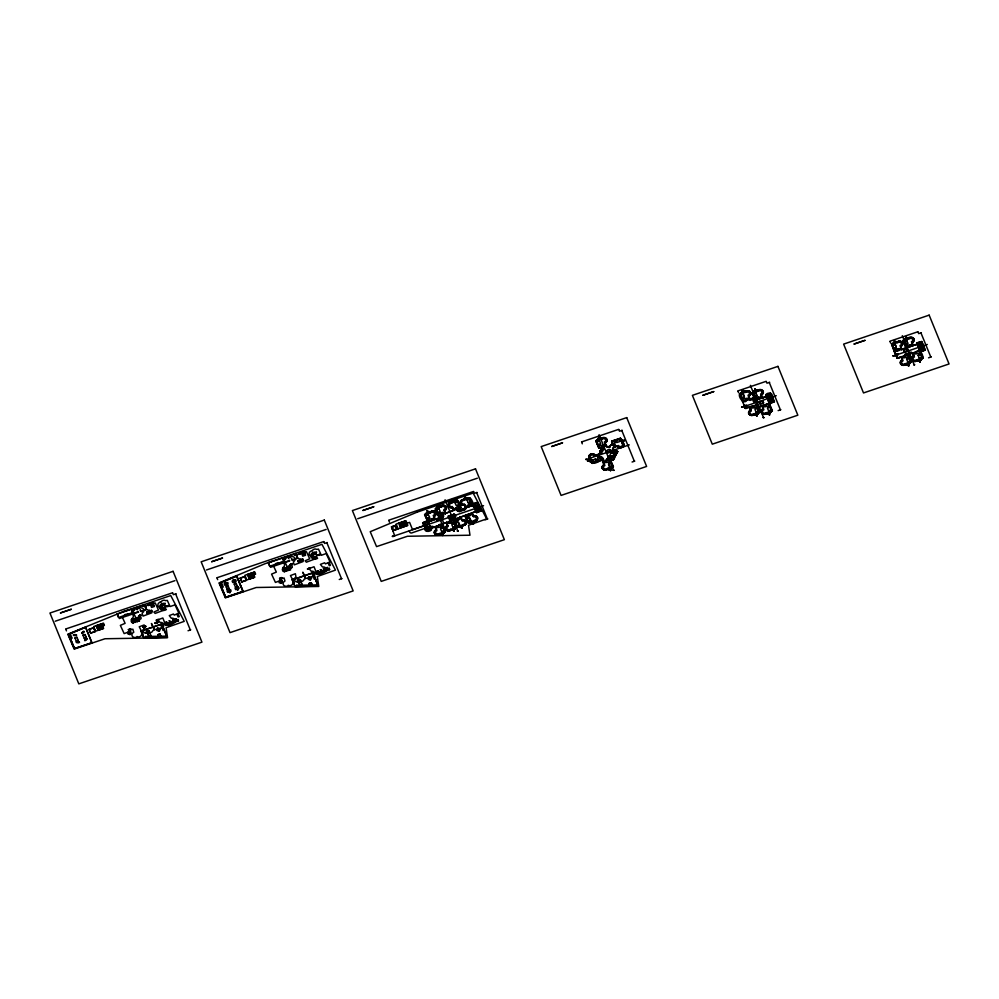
<?xml version="1.0" encoding="UTF-8"?>
<svg xmlns="http://www.w3.org/2000/svg" width="999" height="999" viewBox="0 0 999 999"><rect width="100%" height="100%" fill="white"/><g stroke="black" fill="none" stroke-linecap="round" stroke-linejoin="round"><path stroke-width="1.5" d="M609.627 458.553C610.864 458.653 608.241 457.704 610.127 457.892M762.724 397.789L766.021 396.553M899.862 357.555L897.152 358.354M430.269 512.062L431.044 511.376A3.447 2.897 -10.4 0 1 435.576 512.512A3.447 2.897 -10.4 0 1 434.028 516.446L435.214 519.193M455.394 528.184L458.841 526.848M424.737 514.735L426.635 512.887A2.035 1.698 -10.4 0 1 427.634 512.087L430.719 512.125C431.705 509.965 436.9 511.613 435.614 514.672M443.344 516.158L442.857 514.735L438.549 516.108L435.314 508.666L436.863 508.054M441.67 524.325L445.367 531.705L443.381 533.304M226.923 585.002L226.411 585.714L226.948 585.127M234.041 579.67L233.054 579.582L233.891 579.845M318.194 570.791L317.195 570.766L318.119 570.941M449.425 503.109L453.146 500.661L457.542 500.274L461.001 507.455L438.486 515.871M465.01 515.971L468.344 522.902L470.979 523.014A2.023 1.698 -10.4 0 0 472.327 522.939L474.5 520.879L476.635 520.367M426.998 522.502L426.398 521.965L427.11 521.728M446.203 522.752L447.377 525.486A3.459 2.897 -10.4 0 0 445.829 529.433A3.459 2.897 -10.4 0 0 450.349 530.581L450.674 529.957A2.997 2.51 -10.4 0 0 455.407 528.121L456.68 527.21L453.296 519.98L448.826 521.528L449.5 523.264A2.06 1.723 -10.4 0 1 446.853 522.39M464.86 515.784L468.681 523.101M613.061 448.551A7.53 6.306 -10.4 0 1 613.96 449.662L613.636 449.825A7.28 6.094 -10.4 0 0 612.674 448.651L613.648 447.265L617.37 446.241A3.459 2.897 -10.4 0 0 621.878 447.452A3.459 2.897 -10.4 0 0 623.676 443.568L622.877 443.344L623.801 444.592L623.051 446.503M612.712 448.588L613.698 449.837L611.051 453.047M762.437 397.652L761.375 394.992A3.459 2.897 -10.4 0 0 763.136 391.171A3.459 2.897 -10.4 0 0 758.84 389.722L758.341 390.459A2.997 2.51 -10.4 0 0 753.483 392.108L752.022 392.894L755.394 401.411L755.706 400.299L759.665 398.701M758.553 407.018L762 406.094L763.049 408.866A3.459 2.897 -10.4 0 0 761.288 412.687A3.459 2.897 -10.4 0 0 765.584 414.135L766.62 413.386M893.218 343.331C893.044 341.77 907.055 339.498 900.611 346.516L901.41 349.575M920.366 351.636L924.999 350.137L923.825 346.99L919.055 348.601L922.864 358.017L920.891 359.815A2.035 1.698 -10.4 0 1 919.854 360.589L916.757 360.577A2.997 2.51 -10.4 0 0 921.553 358.878L923.026 358.067L920.529 351.923L925.324 350.025L921.902 341.521L916.895 342.819L916.957 344.18L913.261 345.442L912.212 342.657A3.459 2.897 -10.4 0 0 913.923 338.761A3.459 2.897 -10.4 0 0 909.465 337.475L905.731 338.199L903.009 340.647M602.797 447.102L602.784 447.365A2.11 1.761 -10.4 0 0 602.909 447.902A7.567 6.344 -10.4 0 0 601.398 449.15L601.336 449.15A7.617 6.381 -10.4 0 0 599.825 451.773L600.149 451.923A7.293 6.106 -10.4 0 1 601.623 449.3A7.343 6.156 -10.4 0 1 603.159 448.027L603.109 447.639A1.811 1.511 -10.4 0 1 603.059 447.202L603.084 447.015M613.286 466.67L611.962 467.619A2.96 2.473 -10.4 0 1 607.28 469.23L606.618 469.93A3.459 2.897 -10.4 0 1 602.322 468.481L602.472 466.321A3.309 2.772 -10.4 0 1 603.259 465.309L604.233 464.685L603.396 461.638L609.889 459.44L613.074 460.114L617.844 451.648L613.798 449.513A7.567 6.344 -10.4 0 0 612.999 448.563M739.635 394.168L743.044 391.433L745.716 391.745C746.802 389.548 751.985 391.533 750.449 394.518M752.172 392.982C754.545 388.961 766.87 388.411 761.226 394.967L762.025 398.027M891.558 344.53L892.919 343.781A2.997 2.51 -10.4 0 1 897.726 342.02L898.001 341.358A3.459 2.897 -10.4 0 1 902.472 342.632A3.459 2.897 -10.4 0 1 900.761 346.541L901.81 349.313L910.589 346.591M894.967 351.76L897.09 358.154L901.76 356.905A2.06 1.723 -10.4 0 0 904.432 357.704L903.833 355.956L913.123 352.809L913.81 356.031C909.465 357.654 913.348 363.062 916.495 361.126A3.459 2.897 -10.4 0 1 911.95 359.915A3.459 2.897 -10.4 0 1 913.66 356.006L912.611 353.221M396.778 528.871L395.654 526.061L392.307 527.16L393.506 529.994L396.778 528.871L395.604 526.073M599.662 453.658A2.06 1.723 -10.4 0 0 598.938 454.046L595.267 455.319A3.459 2.897 -10.4 0 0 590.871 454.07A3.459 2.897 -10.4 0 0 588.873 457.804C589.585 463.136 593.206 465.447 600.961 460.277L599.65 457.055L597.714 457.717L599.025 460.939M749.462 407.292L750.511 410.065A3.459 2.897 -10.4 0 0 748.75 413.873L751.51 415.422L753.633 414.51A2.997 2.51 -10.4 0 0 758.403 412.949C762.949 413.436 755.943 400.549 756.193 404.882M901.148 357.217L902.209 359.877A3.459 2.897 -10.4 0 0 900.499 363.786A3.459 2.897 -10.4 0 0 904.957 365.072L905.294 364.373L904.757 364.91A3.184 2.66 -10.4 0 1 900.648 363.474A3.184 2.66 -10.4 0 1 902.646 359.965L901.81 360.364M589.285 459.465L589.635 461.026L592.307 463.261M600.137 457.155L599.987 456.755A1.761 1.474 -10.4 0 0 600.674 456.693L601.173 456.643A7.293 6.106 -10.4 0 0 602.434 457.792L601.922 457.767M599.974 456.918L600.948 460.439L592.245 463.399L591.271 462.2A2.997 2.51 -10.4 0 1 589.722 458.191L589.647 458.616M459.24 517.744L461.113 516.895M280.294 580.556L275.437 582.429L271.566 574.125L276.336 572.102L273.489 565.871L274.912 565.072A2.872 2.398 -10.4 0 1 279.458 563.349L279.895 562.712A3.322 2.785 -10.4 0 1 284.203 563.736A3.322 2.785 -10.4 0 1 282.929 567.507L283.679 570.666L292.307 567.444L292.108 565.671L286.513 567.295L287.412 567.257L284.078 560.102L285.464 559.278A2.872 2.398 -10.4 0 1 289.698 557.367L290.472 556.905A3.322 2.785 -10.4 0 1 294.842 558.016A3.322 2.785 -10.4 0 1 293.281 561.813L294.243 564.86L303.047 561.575L300.924 558.916A3.322 2.785 -10.4 0 1 297.153 556.992A3.322 2.785 -10.4 0 1 299.413 553.558L300.337 553.396A2.872 2.398 -10.4 0 1 304.745 552.047L306.443 551.735L309.678 558.803L305.12 560.801L306.381 562.187L315.072 558.941L312.949 556.281A3.322 2.785 -10.4 0 1 309.178 554.358A3.322 2.785 -10.4 0 1 311.438 550.924L312.212 551.136A2.872 2.398 -10.4 0 1 316.77 549.4L318.469 549.1L321.316 555.294L326.173 553.558L330.02 561.85L325.487 563.873L324.638 562.787L320.404 564.373L322.54 567.032A3.322 2.785 -10.4 0 1 326.298 568.955A3.322 2.785 -10.4 0 1 324.051 572.39L323.264 572.177A2.872 2.398 -10.4 0 1 318.718 573.901L316.97 574.15L314.036 566.745L309.103 568.593L311.238 571.253A3.322 2.785 -10.4 0 1 314.997 573.176A3.322 2.785 -10.4 0 1 312.737 576.61L311.838 576.735A2.872 2.398 -10.4 0 1 307.417 578.121L305.682 578.371L302.834 572.177L305.482 578.521L304.058 579.345A2.872 2.41 -10.4 0 1 299.525 581.081L299.088 581.705A3.322 2.785 -10.4 0 1 294.805 580.731A3.322 2.785 -10.4 0 1 295.966 576.972L295.379 573.726L290.447 575.561L294.168 582.667L292.744 583.603A2.872 2.41 -10.4 0 1 288.224 585.302L287.787 585.938A3.322 2.785 -10.4 0 1 283.416 584.827A3.322 2.785 -10.4 0 1 284.965 581.031L284.078 577.946L279.857 579.52C279.895 582.33 279.77 578.908 280.419 580.394M456.568 527.322L455.082 528.259M236.938 586.925L236.626 586.525M614.098 456.618L614.535 457.03C615.222 463.061 603.871 458.966 610.014 455.382L612.262 455.944M912.874 353.284L913.61 356.281M437.075 507.38C432.317 508.641 438.086 520.816 443.057 514.398M444.093 532.417C448.588 532.417 442.045 520.017 438.236 525.811L438.973 527.397L442.807 525.961M603.683 465.147C606.056 462.549 599.662 458.154 604.083 464.66A3.459 2.897 -10.4 0 0 602.322 468.481C605.182 471.565 606.83 468.206 610.277 469.243A2.035 1.698 -10.4 0 0 611.313 468.469L611.638 467.669M617.407 446.004L617.494 445.879A3.184 2.672 -10.4 0 0 621.553 447.327A3.184 2.672 -10.4 0 0 623.463 443.768L622.664 443.306L623.176 440.696A2.035 1.698 -10.4 0 0 622.327 439.86L621.64 439.635M741.221 393.344C735.838 392.944 743.306 406.655 747.127 399.9M901.573 356.843L902.359 359.902C895.903 366.121 909.14 365.859 909.777 362.887M441.945 505.681L441.321 506.443L438.211 506.281A2.035 1.698 -10.4 0 0 437.212 507.08L436.663 507.892M443.781 532.479L444.093 532.267A2.997 2.51 -10.4 0 1 439.31 534.128L439.135 534.727A3.459 2.897 -10.4 0 1 434.528 533.653A3.459 2.897 -10.4 0 1 436.076 529.72L434.902 526.985L430.756 528.409L429.782 526.298M463.186 525.387C465.584 526.261 468.294 519.83 463.211 519.942M474.488 521.166L475.249 521.153A3.459 2.897 -10.4 0 0 477.609 517.569A3.459 2.897 -10.4 0 0 473.426 515.759L472.215 513.149M474.812 509.34L475.474 509.103L476.535 512.524L481.106 510.651M235.202 582.854L234.29 582.642L235.14 582.879M237.213 589.772L238.187 589.909L237.362 589.735M912.749 345.854L911.787 342.582A3.184 2.672 -10.4 0 0 913.76 339.036A3.184 2.672 -10.4 0 0 909.664 337.637L909.752 338.074M607.28 469.23L607.08 469.143A2.997 2.51 -10.4 0 0 611.975 467.544L613.161 466.77L609.939 459.552M741.957 399.737L745.853 398.414L746.503 400.025L742.619 401.348L739.76 394.13L741.033 393.169M758.316 413.074C759.028 415.684 748.413 414.173 756.705 414.647A2.035 1.698 -10.4 0 0 757.741 413.873L759.715 412.075L756.73 404.907L745.966 408.516M770.853 411.875L770.279 412.674A2.035 1.698 -10.4 0 1 769.242 413.449L766.096 413.211L765.509 413.923A3.184 2.672 -10.4 0 1 761.488 412.45A3.184 2.672 -10.4 0 1 763.473 408.953L762.512 405.669M910.014 362.887L911.413 361.9L908.428 354.72L904.545 356.044L905.206 357.654L909.09 356.331M921.465 359.016L919.542 360.651L916.195 361.026A3.184 2.66 -10.4 0 1 912.124 359.628A3.184 2.66 -10.4 0 1 914.097 356.094L914.447 356.955A2.06 1.723 -10.4 0 0 913.161 359.228A2.06 1.723 -10.4 0 0 915.758 360.177L916.158 361.163M451.523 502.534L453.196 500.724L455.781 500.811M600.099 451.885L600.486 450.886M597.452 440.097C597.664 436.675 602.335 439.473 602.572 437.924A3.184 2.672 -10.4 0 1 606.668 439.323A3.184 2.672 -10.4 0 1 604.695 442.869L606.218 446.128A1.811 1.511 -10.4 0 1 606.505 446.491L606.73 446.815A7.343 6.156 -10.4 0 1 609.652 446.99L609.79 446.965M770.666 411.888L772.252 410.876L768.905 403.758M905.993 347.814L903.121 340.509L906.98 337.862M430.644 512L430.806 512.037A2.997 2.51 -10.4 0 0 426.011 513.836L427.947 512.012L430.294 512.012M95.217 631.58L93.644 627.709L88.961 629.358L90.547 633.166L95.167 631.63L93.694 627.759M240.172 578.096L244.917 576.523L246.378 580.394L241.808 581.942L240.185 578.121L241.758 581.93M770.316 394.642L769.867 394.792M446.153 508.953C446.615 503.558 441.658 506.456 439.173 506.031M606.131 460.589L606.793 459.203L609.552 458.741M129.495 634.29L130.469 634.377L129.508 634.59M229.233 592.457L230.195 592.619L229.258 592.407M455.132 528.271L454.682 529.083M906.98 337.862C909.964 337.4 917.194 337.787 912.062 342.632L912.849 345.691M589.073 456.168C590.884 451.111 597.315 457.43 599.088 454.183A1.761 1.474 -10.4 0 1 599.562 453.971L599.937 453.683A7.28 6.094 -10.4 0 1 600.099 451.935L599.924 451.885M606.306 460.564L606.868 459.353A7.555 6.331 -10.4 0 0 608.666 459.153L606.618 459.165M748.85 411.85L748.85 413.773A3.459 2.897 -10.4 0 0 753.046 415.334L753.708 414.635M761.438 410.527C759.877 413.549 765.084 415.497 766.171 413.311A2.997 2.51 -10.4 0 0 770.941 411.75L772.402 410.914L769.43 403.608L764.759 405.157M606.131 460.464L606.668 459.19M606.393 460.564L606.93 459.365M166.146 621.902L166.97 622.09L165.996 622.165M169.168 620.804L170.105 620.991L169.218 620.866M298.389 579.607L298.926 579.02L298.064 579.445M300.137 582.392L299.388 582.055M611.7 467.682C610.826 470.666 607.092 468.306 606.231 469.805M909.827 362.899L909.352 363.698A2.035 1.698 -10.4 0 1 908.403 364.46L905.331 364.323M589.035 455.931C588.086 458.429 590.846 458.154 589.135 457.729M741.058 393.319L742.357 391.72L745.291 391.62M753.596 392.12L755.494 390.347L758.266 390.621M770.828 411.738L769.929 412.937M463.012 525.149L464.036 525.224M893.218 343.331L895.204 341.795L897.664 342.22M610.264 455.344L608.541 458.366L609.278 458.641M611.475 453.209L613.199 450.174L614.21 450.549L612.837 448.563L614.085 447.227L611.825 441.183M609.053 458.391L609.652 458.978L608.528 458.129M611.838 453.209L611.101 453.196M613.686 453.883L615.746 454.895L614.647 456.818L609.902 455.132L608.041 458.416L609.69 459.478M616.171 451.061L617.494 451.498M750.449 394.53L748.563 396.241L749.375 399.375L753.745 398.039L755.319 401.386L755.694 400.174L766.845 396.391L767.494 398.002M600.661 450.537L601.56 449.325M448.763 503.671L448.851 506.655L452.547 507.604L454.458 510.389M477.047 519.93L477.047 516.82L473.189 515.884L471.428 513.086L475.674 511.5L474.75 509.49M437.075 507.38L438.024 506.443M479.42 510.127L479.895 510.077M430.794 512.137L431.368 511.5M601.435 460.077L602.634 458.379A2.285 1.923 -10.4 0 1 603.371 460.989M613.111 456.381L614.073 454.158M176.274 619.08L175.374 618.843L176.274 618.943M601.922 438.374L602.085 438.424A2.997 2.51 -10.4 0 0 597.227 440.072L595.754 440.896L598.876 448.251L605.794 445.966L604.994 442.982C611.151 439.036 601.273 437.25 602.36 437.762A3.459 2.897 -10.4 0 1 606.83 439.048A3.459 2.897 -10.4 0 1 605.119 442.944L606.743 446.69L609.64 446.878L611.051 444.992A2.085 1.748 -10.4 0 1 612.599 444.543L611.638 441.146L620.454 438.161L621.353 439.36L620.504 438.386L611.663 441.283L612.974 444.505L614.922 443.843L613.611 440.621M609.752 446.928L610.389 445.704M98.864 624.899L100.175 626.785M251.298 575.449L250.512 573.401M427.822 530.332L427.222 530.332M448.838 503.546L451.298 502.46A3.009 2.522 -10.4 0 1 456.081 500.724L456.019 500.686M465.384 524.388L465.571 524.163M909.165 338.324L909.177 338.137A2.997 2.51 -10.4 0 0 904.32 339.785L902.846 340.597L906.393 347.889M916.707 360.352L916.857 360.577M769.779 393.931L770.229 394.043M443.381 533.304L442.669 533.916M454.682 529.083L452.447 530.157M429.233 524.138L424.1 526.111L422.639 522.889L427.335 520.741L424.575 514.697L426.024 513.761L424.85 514.647L428.958 524L424.25 525.761L422.939 522.664L427.51 521.016M770.067 401.898L770.641 402.172M918.768 348.476L921.303 347.839M91.908 642.794L74.388 648.651L68.307 634.415L85.527 627.272L91.808 642.719L74.438 648.538L68.431 634.377L85.602 627.172M243.119 591.558L225.674 597.414L219.643 583.141L236.651 576.186L242.857 591.42L225.737 597.152L219.817 583.191M81.856 633.466L84.041 631.38M434.815 519.468L433.891 516.433L434.827 515.796M445.392 513.661L444.655 510.364M446.59 522.489L447.515 525.511C442.644 527.509 448.626 533.254 450.686 529.832L453.384 530.057L455.407 528.121M443.269 514.448L443.519 516.208L427.847 522.065L428.821 524.175M300.075 582.454L299.275 582.405M478.121 505.631L479.67 507.529L475.199 509.328L476.161 511.438L453.921 519.755L454.046 520.941L453.009 520.092L435.289 526.71L436.501 529.782A3.184 2.66 -10.4 0 0 434.677 533.379A3.184 2.66 -10.4 0 0 438.836 534.64C439.235 533.016 443.818 535.789 444.043 532.23M622.926 446.603L619.243 447.515M603.433 461.625L602.247 459.79L603.109 458.379L601.036 456.743L599.85 456.943M749.974 406.868L750.649 410.089L749.687 410.714M762.399 405.831L763.199 408.891L762.237 409.515M141.034 630.943L142.295 630.706M292.245 579.707L293.469 579.532M453.996 519.842L456.893 527.135L459.677 527.235A2.035 1.698 -10.4 0 0 461.026 527.16L463.174 525.037L463.948 525.374A3.459 2.897 -10.4 0 0 466.308 521.79A3.459 2.897 -10.4 0 0 462.125 519.98L460.814 517.295M453.946 519.867L454.42 521.628L458.266 520.192L457.542 518.606L453.696 520.042L457.317 527.222M769.929 412.949L767.906 413.698M752.422 392.644L755.519 400.099M756.842 405.032L744.842 407.917L745.479 408.516L742.419 401.348M616.246 452.347L616.595 451.773L615.821 452.335M445.404 509.989L444.343 510.714M318.269 586.126L294.992 586.538M749.874 407.142L750.936 410.152A3.184 2.672 -10.4 0 0 748.95 413.648A3.184 2.672 -10.4 0 0 752.959 415.122L753.608 414.635M756.181 404.757L756.53 403.646L758.403 407.167L771.503 402.547L769.605 403.184M461.688 500.287C467.582 497.939 471.353 493.718 473.988 507.18L478.696 505.419L477.222 502.385L472.814 504.458M476.236 520.541L475.424 520.979L475.024 520.117A2.06 1.723 -10.4 0 0 476.211 517.807A2.06 1.723 -10.4 0 0 473.576 516.945L471.953 513.136M606.668 459.103L606.78 459.053A7.318 6.131 -10.4 0 0 608.603 458.853M743.056 401.523L749.725 399.026L748.888 395.904M743.793 404.832L744.23 405.681M921.003 343.057L920.653 343.057M758.815 390.484L758.928 389.935A3.272 2.747 -10.4 0 1 763.024 391.371A3.272 2.747 -10.4 0 1 760.976 394.98L761.912 398.176L766.433 396.653L767.107 398.214L767.781 397.789M117.145 613.798L118.406 617.245L117.37 613.96L131.169 609.303L133.104 614.023M438.024 506.443L439.16 506.031M460.589 507.854L457.542 500.574L455.744 500.849M434.078 516.171L434.715 519.63L443.568 516.321L442.495 512.887A2.06 1.723 -10.4 0 1 445.142 513.748M447.34 525.774L446.69 522.327L437.624 525.961M603.945 464.997L604.507 464.747A3.272 2.747 -10.4 0 0 602.434 468.281A3.272 2.747 -10.4 0 0 606.568 469.792L606.181 468.843A2.06 1.723 -10.4 0 1 603.571 467.894A2.06 1.723 -10.4 0 1 604.87 465.621L604.47 464.635M902.072 360.214L901.76 356.905M611.863 441.283L612.837 445.117M442.744 533.966C439.622 535.801 430.744 534.64 436.338 529.657M897.139 357.979L897.177 358.304M920.953 350.162L921.153 350.174M766.196 394.742L767.257 397.964L772.027 396.341C773.488 391.096 763.373 393.094 766.345 396.441M900.361 346.528A3.272 2.747 -10.4 0 0 902.409 342.919A3.272 2.747 -10.4 0 0 898.276 341.408L898.663 342.357A2.06 1.723 -10.4 0 1 901.26 343.319A2.06 1.723 -10.4 0 1 899.974 345.579L900.898 346.216L901.298 349.737M440.234 524.862L441.408 524.425M434.378 527.047L435.552 526.61A2.06 1.723 -10.4 0 0 438.199 527.484L437.462 525.899M436.725 526.173L437.899 525.736M468.381 514.348L469.555 513.911M470.729 513.474L471.94 513.124M438.449 508.379L436.301 509.178L438.461 508.404L438.748 509.028L436.575 509.79M455.032 502.172L457.192 501.373L457.492 502.022L455.319 502.784L455.032 502.172L457.205 501.411M427.622 513.773L426.336 514.248A2.622 2.198 -10.4 0 1 430.894 512.549L429.607 513.024A1.374 1.149 -10.4 0 0 427.659 513.811M464.935 499.825L463.648 500.299A2.622 2.198 -10.4 0 1 468.206 498.601A2.685 2.248 -10.4 0 0 463.598 500.374L464.972 499.862A1.374 1.149 -10.4 0 1 466.92 499.138M466.92 499.088L468.206 498.601M429.607 513.074L430.994 512.562A2.685 2.248 -10.4 0 0 426.286 514.323M437.55 512.462L440.222 511.463L438.598 507.942L435.939 508.941L437.55 512.462L436.026 508.966M427.023 518.194L429.558 517.245L428.034 513.748L425.362 514.747L426.973 518.269L429.645 517.27M468.231 502.847L470.904 501.86L469.28 498.339L466.62 499.325L468.231 502.847L470.816 501.823M437.874 514.398L441.72 512.962L442.445 514.547M460.164 506.081L456.318 507.504L457.055 509.09M427.31 520.204L431.143 518.768L431.868 520.354L428.034 521.79M456.493 509.378L460.889 507.654L457.205 500.374M472.19 503.434L468.344 504.87L469.08 506.456L472.652 505.357L468.618 506.955L467.732 505.307A2.06 1.723 -10.4 0 0 466.545 507.604M473.901 507.442L476.211 506.343M424.275 526.148L426.273 525.399A2.148 1.798 -10.4 0 1 425.025 527.797M426.673 530.731L431.343 529.42L430.02 526.323L425.312 528.084L426.648 531.006M454.108 521.74L450.274 523.176L449.538 521.59L458.091 518.319M443.131 527.909L440.472 528.896L442.082 532.417L444.742 531.431L443.131 527.909L444.655 531.393L442.12 532.342M454.433 523.676L451.773 524.675L453.384 528.196L456.043 527.197L454.433 523.676L455.956 527.172L453.421 528.121M444.105 530.569L441.933 531.343L442.232 531.992L444.393 531.193M455.407 526.348L453.234 527.122L453.534 527.772M470.566 520.679L468.394 521.453L468.693 522.102L470.854 521.303L470.554 520.654M453.521 527.734L455.694 526.96M457.33 526.723L459.99 525.724L458.379 522.202L455.719 523.201L457.33 526.723L459.902 525.699L458.341 522.29M468.668 522.427L471.203 521.478L469.68 517.981L467.008 518.981L468.631 522.502L471.291 521.503L469.642 518.056M468.069 522.964L469.867 522.777A3.009 2.522 -10.4 0 0 474.6 520.954L475.337 521.003A3.322 2.785 -10.4 0 0 477.41 517.407A3.322 2.785 -10.4 0 0 473.126 515.971M746.378 391.133L745.266 391.67M122.515 611.95L67.807 634.178L74.126 649.088L105.02 638.748L167.545 637.687L166.096 627.734L184.228 621.366L170.742 595.554L122.515 611.925L128.272 610.014M279.495 558.778L265.659 563.473L219.018 582.941L225.337 597.852L256.231 587.499L318.768 586.45L317.32 576.498L335.439 570.129L321.953 544.318L279.483 558.766M273.738 560.714L268.281 562.649L269.63 566.008L268.581 562.724L282.392 558.066L284.303 562.737M429.258 524.013L428.296 521.903L432.579 520.417L431.918 518.693A2.06 1.723 -10.4 0 1 434.565 519.555M758.353 412.824L759.59 412.162L756.443 404.932M770.828 411.613L772.14 410.964L768.98 403.733M611.912 467.507L613.436 466.72L610.414 459.627M581.543 441.945L618.756 429.333M55.245 621.216L174.925 580.669M206.468 569.979L326.136 529.433M357.679 518.743L477.36 478.196M622.227 430.294L619.517 431.218L618.905 429.695M737.861 390.921L766.208 381.306M889.897 341.233L917.919 331.743M596.54 440.971L599.238 440.047L600.699 443.631L598.001 444.543L596.54 440.971L599.2 440.122M602.235 438.948A2.685 2.248 -10.4 0 0 597.477 440.571A2.622 2.198 -10.4 0 1 602.147 438.936L600.849 439.423A1.374 1.149 -10.4 0 0 598.876 440.097M769.667 382.28L766.97 383.191L766.345 381.668M745.741 391.62L746.091 390.996A3.459 2.897 -10.4 0 1 750.549 392.282A3.459 2.897 -10.4 0 1 748.838 396.191L749.887 398.963L754.045 397.914M921.378 332.704L918.68 333.616L918.056 332.093M742.806 393.743L740.609 394.455L740.871 395.117L743.056 394.38L742.794 393.718M897.889 342.545L896.49 343.019A1.374 1.149 -10.4 0 0 894.517 343.681L893.118 344.156A2.685 2.248 -10.4 0 1 897.889 342.545A2.622 2.198 -10.4 0 0 893.181 344.093M904.57 340.284L905.968 339.81A1.374 1.149 -10.4 0 1 907.941 339.136L909.34 338.661A2.685 2.248 -10.4 0 0 904.57 340.284A2.622 2.198 -10.4 0 1 909.24 338.649M894.879 343.644L892.182 344.555L893.643 348.139L896.34 347.215L894.879 343.644L896.253 347.19M906.33 339.76L903.633 340.684L905.094 344.255L907.791 343.344L906.33 339.76L907.704 343.306M906.18 340.222L903.983 340.934L904.245 341.583L906.43 340.846L906.168 340.184M755.132 392.132A1.374 1.149 -10.4 0 1 757.105 391.471L758.403 390.971A2.685 2.248 -10.4 0 0 753.733 392.607L755.094 392.095M892.781 345.429L894.967 344.692L894.717 344.068L892.532 344.805L892.806 345.467L894.979 344.73M904.232 341.558L906.418 340.809M755.506 392.095L752.796 393.007L754.257 396.578L756.955 395.666L755.506 392.095L756.867 395.641L754.307 396.503M757.105 391.471L758.503 390.996A2.622 2.198 -10.4 0 0 753.795 392.532M741.72 397.777L744.417 396.865L742.956 393.294L740.259 394.205L741.72 397.777L744.33 396.84L742.919 393.369M598.239 446.491L602.122 445.179L602.784 446.79M620.217 438.911L616.021 440.334L616.845 442.532L621.166 441.071L620.254 438.836L615.933 440.297L616.883 442.457M753.408 393.881L755.606 393.181L755.331 392.52L753.146 393.256L753.421 393.918M65.697 629.008L172.59 592.782M216.908 577.772L323.801 541.545M388.673 520.229L473.576 491.458M621.64 441.521L624.737 440.472M612.999 445.154L614.947 444.505A2.06 1.723 -10.4 0 1 613.648 446.765M893.88 350.087L897.776 348.776L898.426 350.374M905.331 346.203L909.227 344.892L909.877 346.503M176.049 593.756L173.351 594.667L172.727 593.144M327.26 542.519L324.563 543.431L323.951 541.908M477.047 492.42L474.338 493.331L473.726 491.82M623.626 443.793L622.439 444.193A2.06 1.723 -10.4 0 1 621.153 446.466A2.06 1.723 -10.4 0 1 618.556 445.517L613.561 446.903L613.91 447.452M588.998 457.767L590.197 457.367A2.06 1.723 -10.4 0 1 591.483 455.094A2.06 1.723 -10.4 0 1 594.08 456.043L595.267 455.644M132.567 612.712L127.822 614.323L128.297 615.484L138.474 612.075M283.778 561.475L279.033 563.086L279.508 564.248L289.722 560.951L289.473 560.302L284.465 562.487L282.655 558.041L287.575 556.356L288.748 558.516L287.837 556.268L290.172 555.494L290.647 556.655L290.434 555.407L295.567 553.658L297.39 558.116L292.245 559.852L291.371 558.441L292.095 560.152L297.665 558.241L295.667 553.396M743.968 405.769L746.503 405.007A2.522 2.11 -10.4 0 1 744.929 407.779M895.466 354.433L897.851 353.634A2.522 2.11 -10.4 0 1 896.278 356.406M70.255 634.278L69.331 634.59L70.604 637.724L71.528 637.412M586.226 459.478L629.27 444.892M893.431 355.944L927.284 344.468M742.07 407.28L776.248 395.704M599.637 456.406L597.689 457.067A2.06 1.723 -10.4 0 1 598.975 454.795L594.717 455.007M93.531 627.909L89.198 629.382L90.659 632.979L95.017 631.543M240.409 578.146L244.755 576.673L246.216 580.269M599.8 456.456C604.183 466.258 596.291 453.908 599.8 453.708C598.975 450.636 602.934 449.263 602.909 446.953M896.328 356.181L896.952 357.729M587.899 461.088L590.983 460.039M97.153 627.809L104.408 625.349L103.534 623.201L93.681 626.548L95.579 631.193L103.609 628.471L102.735 626.323L97.29 628.171M248.364 576.573L255.619 574.113L254.745 571.965L244.892 575.312L246.79 579.957L254.832 577.235L253.958 575.087L248.514 576.935M399.575 525.337L406.83 522.877L405.956 520.729L396.116 524.075L398.002 528.721M591.558 460.527L595.741 459.103L596.703 461.263L592.382 462.724L591.47 460.489L595.791 459.028L596.615 461.238M392.07 528.284L394.705 535.951M399.725 525.699L409.578 522.365L412.525 529.607L424.113 525.636L425.324 528.271L411.9 532.879A1.723 1.436 -10.4 0 1 409.79 532.217L409.153 531.056M151.361 610.564L151.623 611.7M298.077 560.851L298.514 561.925M921.565 358.866C925.349 358.516 920.029 346.865 915.996 352.16L916.645 353.771L920.541 352.46M138.936 615.896L141.309 615.084M166.821 606.443L169.193 605.644M290.147 564.66L292.52 563.848M318.032 555.207L320.404 554.408M441.583 513.349L443.519 512.687M469.455 503.896L471.403 503.246M78.272 640.571L76.336 641.221L74.95 637.986L76.923 637.262L78.309 640.509M82.979 635.214L84.927 634.552L86.251 637.812L84.328 638.523M228.147 586.026L226.199 586.675L227.472 589.959M236.139 583.316L234.191 583.978L236.151 583.354L237.525 586.563M757.379 406.518L753.496 407.829L752.834 406.218M75 637.961L76.948 637.3M82.992 635.252L84.94 634.59M241.87 581.743L246.229 580.307M397.49 529.008L395.966 525.437L391.62 526.91L393.019 530.619L407.854 525.387L406.98 523.239M393.019 530.619L397.652 529.108L396.079 525.237L391.396 526.823L393.057 530.694M758.553 406.98L769.193 403.409L767.969 400.162L772.901 398.489L772.115 396.553L769.717 397.127M769.929 405.319L766.033 406.643L765.384 405.032M906.717 359.228L909.29 358.366M918.168 355.357L920.741 354.483M76.311 641.183L78.259 640.521M229.47 589.285L227.535 589.947L226.224 586.725L228.159 586.063L229.533 589.273L227.547 589.984M235.527 587.237L237.462 586.575L235.539 587.287L234.153 584.04M756.28 411.875L758.466 411.138L758.74 411.8L756.543 412.5L756.28 411.875L758.478 411.176M910.189 360.989L907.991 361.688L908.266 362.35L910.439 361.613L910.176 360.951M392.819 536.426L483.553 505.694M919.692 358.441L921.89 357.742L921.627 357.08L919.442 357.817L919.704 358.479M906.48 363.399L905.094 363.873A2.685 2.248 -10.4 0 0 909.852 362.262L908.503 362.774A1.374 1.149 -10.4 0 1 906.48 363.399L905.181 363.898A2.622 2.198 -10.4 0 0 909.789 362.337M917.931 359.578L916.632 360.015L917.931 359.528A1.374 1.149 -10.4 0 0 919.904 358.853M919.942 358.891L921.24 358.454A2.685 2.248 -10.4 0 1 916.533 360.002A2.622 2.198 -10.4 0 0 921.24 358.454M910.089 362.837L911.575 361.925L908.516 354.62M769.08 411.301L771.265 410.564L771.016 409.94L768.83 410.676L769.093 411.338L771.278 410.601M765.921 412.862L767.319 412.387A1.374 1.149 -10.4 0 0 769.292 411.725L770.691 411.251A2.622 2.198 -10.4 0 1 766.021 412.887A2.685 2.248 -10.4 0 0 770.691 411.251M928.533 357.817L931.243 356.905M128.709 629.732L131.081 628.933M156.593 620.292L158.966 619.48M279.92 578.496L282.305 577.697M307.804 569.055L310.177 568.244M431.356 527.197L433.304 526.535M610.114 467.095L612.312 466.396L612.037 465.734L609.852 466.471L610.127 467.132M609.952 467.557L612.662 466.645L611.201 463.074L608.503 463.986L609.952 467.557L608.591 464.011M778.146 410.601L780.843 409.69M608.341 468.244L607.055 468.681A2.622 2.198 -10.4 0 0 611.663 467.12L610.364 467.557A1.374 1.149 -10.4 0 1 608.354 468.181L606.955 468.656A2.685 2.248 -10.4 0 0 611.725 467.045M128.471 631.418L129.083 631.88L128.646 630.756L132.867 629.183L133.754 632.267A3.322 2.785 -10.4 0 0 132.205 636.063A3.322 2.785 -10.4 0 0 136.576 637.175L137.013 636.525A2.872 2.41 -10.4 0 0 141.533 634.84L142.944 633.903L139.236 626.798L144.168 624.962L144.743 628.196A3.322 2.785 -10.4 0 0 143.581 631.967A3.322 2.785 -10.4 0 0 147.877 632.954L148.264 632.305A2.872 2.41 -10.4 0 0 152.835 630.619L154.271 629.757L151.411 623.488L154.495 629.67L156.206 629.358A2.872 2.398 -10.4 0 0 160.627 627.971L161.526 627.847A3.322 2.785 -10.4 0 0 163.786 624.412A3.322 2.785 -10.4 0 0 160.027 622.489L157.967 619.805L162.825 617.981L165.797 625.436L167.42 625.137A2.872 2.398 -10.4 0 0 172.015 623.451L172.827 623.626A3.322 2.785 -10.4 0 0 175.087 620.192A3.322 2.785 -10.4 0 0 171.328 618.269L169.268 615.584L173.414 614.023L174.276 615.109L178.821 613.149L175.025 604.87L170.105 606.53L167.295 600.399L165.634 600.649A2.872 2.398 -10.4 0 0 161.039 602.335L160.227 602.16M632.08 462.025L634.777 461.113M172.577 620.192L173.127 619.605L172.54 620.267M326.86 567.919L327.472 567.307L326.885 567.969M141.309 631.081L161.676 624.188M292.52 579.845L312.899 572.951L318.044 585.926L295.155 586.313M165.859 625.087L165.384 623.925M172.015 623.001L171.541 621.84M323.226 571.765L322.752 570.604M147.765 634.015L149.937 633.329L150.874 635.464M298.976 582.779L301.161 582.092L302.085 584.228L299.887 585.014L298.938 582.842L299.875 584.977L302.035 584.24M485.127 519.817L487.837 518.906M148.651 636.213L150.812 635.476L148.676 636.251L147.727 634.078M160.027 633.94L157.867 634.665L158.704 636.875L160.939 636.176M309.078 583.428L311.238 582.704L312.188 584.877L309.965 585.626L309.041 583.491L311.251 582.742L312.125 584.89M188.049 630.744L190.747 629.82M339.26 579.507L341.958 578.583M917.956 346.503L918.618 346.066M464.173 525.299L463.723 524.338A2.06 1.723 -10.4 0 0 464.922 522.027A2.06 1.723 -10.4 0 0 462.275 521.166L462.475 520.129L459.915 517.257L469.293 513.873L470.179 515.534A2.06 1.723 -10.4 0 0 471.366 513.224M474.075 504.907L474.388 504.358M770.441 393.057L774.487 401.748L769.517 403.633M753.321 398.039L754.894 401.461L753.596 401.898L752.634 399.538L750.037 400.412L749.6 399.338M769.68 403.409L774.213 401.71L772.989 398.701L768.219 400.324L769.492 403.359L768.368 400.149M452.21 507.542L454.183 510.239M464.235 504.907L466.483 507.754L457.579 511.063L455.706 507.942A2.06 1.723 -10.4 0 0 454.52 510.252M620.329 438.299L621.353 439.36M908.066 354.77L911.3 361.988L910.114 362.762A2.997 2.51 -10.4 0 1 905.256 364.41L905.319 364.448M600.686 456.743L600.024 456.805M144.393 604.632L146.453 609.477L140.884 611.388L140.16 609.677L141.034 611.088L146.166 609.353L144.356 604.894L139.223 606.643L139.423 607.892L138.961 606.73L136.613 607.504L137.275 609.84L136.364 607.592L131.406 609.228L133.254 613.723L138.262 611.538L138.499 612.187M243.157 591.433L236.701 575.923L219.53 583.091L225.624 597.414M612.774 444.617L610.277 445.467L611.226 445.167A1.811 1.511 -10.4 0 1 612.375 444.767L612.699 444.767M463.211 519.942L462.038 520.092L460.327 517.357M469.293 497.839L473.776 507.38M474.537 520.829L472.702 522.752L469.842 522.714M228.434 589.947L228.771 589.173L228.234 589.835M609.677 447.028L608.104 446.765M456.381 509.552L457.592 510.951L473.264 505.094L474.225 507.205M430.157 526.061L424.937 527.934C423.289 533.379 433.404 531.505 431.243 528.346M466.296 507.704L464.572 504.97C459.89 506.88 459.153 498.863 463.436 499.9L465.222 498.076L467.807 498.164M143.943 637.549L166.821 637.162M143.781 637.774L167.07 637.35L161.763 624.038M452.435 530.157L450.736 529.745M767.894 413.698L766.595 413.436M599.175 448.076L595.928 440.671L598.975 438.411L601.573 438.386M236.588 586.401L236.263 587.225M601.048 456.643L602.26 458.004A7.555 6.331 -10.4 0 1 601.023 456.955A2.06 1.723 -10.4 0 1 600.099 457.018L600.337 457.055A2.135 1.798 -10.4 0 0 600.961 456.93M161.85 623.938L141.134 631.018L143.844 637.662M427.784 529.695L427.322 530.169L427.872 529.82M897.09 358.154L920.079 350.574L919.205 348.426M621.64 439.635L623.339 441.258L622.827 443.306A2.96 2.473 -10.4 0 0 621.253 439.398M609.964 457.692L609.24 458.329M458.816 526.885L461.388 526.972L463.236 525.062A3.009 2.522 -10.4 0 1 458.504 526.972L458.454 526.86M451.148 529.895L450.049 530.457A3.184 2.672 -10.4 0 1 445.966 529.12A3.184 2.672 -10.4 0 1 447.802 525.561M451.348 502.634L450.699 502.21A3.459 2.897 -10.4 0 0 448.276 505.919A3.459 2.897 -10.4 0 0 452.46 507.717L453.771 510.402L445.791 513.386L444.617 510.651A3.447 2.897 -10.4 0 0 446.153 506.705A3.447 2.897 -10.4 0 0 441.62 505.569L441.421 506.281A2.997 2.51 -10.4 0 0 436.588 508.029M465.796 507.767L464.485 505.082A3.459 2.897 -10.4 0 1 460.302 503.271A3.459 2.897 -10.4 0 1 462.637 499.575L463.336 499.812A3.009 2.522 -10.4 0 1 468.106 498.089L469.805 497.802L472.589 503.833L477.597 502.36L481.393 510.764L476.735 512.749L475.761 511.713M613.736 446.978L617.407 446.116L618.081 446.89M754.12 398.201L742.632 401.173M312.625 552.797L313.174 553.458M161.413 604.033L161.95 604.695M128.371 631.768L129.083 631.793L124.151 633.603L120.355 625.362L125.112 623.339L122.278 617.107L123.726 616.271A2.872 2.398 -10.4 0 1 128.247 614.585L128.671 613.948A3.322 2.785 -10.4 0 1 132.992 614.972A3.322 2.785 -10.4 0 1 131.718 618.743L132.392 621.94L141.084 618.681L140.896 616.907L136.139 618.443L132.855 611.338L134.253 610.514A2.872 2.398 -10.4 0 1 138.474 608.603L139.248 608.141A3.322 2.785 -10.4 0 1 143.619 609.253A3.322 2.785 -10.4 0 1 142.07 613.049L143.032 616.096L151.836 612.812L149.7 610.152A3.322 2.785 -10.4 0 1 145.941 608.229A3.322 2.785 -10.4 0 1 148.202 604.795L153.559 602.996L153.858 603.708L148.451 605.544L148.164 604.832L149.126 604.632A2.872 2.398 -10.4 0 1 153.521 603.284L155.232 602.971L158.466 610.039L153.896 612.037L155.157 613.423L163.861 610.177L161.726 607.517A3.322 2.785 -10.4 0 1 157.967 605.594A3.322 2.785 -10.4 0 1 160.227 602.16M745.803 391.658L745.841 391.708A2.997 2.51 -10.4 0 0 740.946 393.306M594.88 455.219L595.142 455.694A3.272 2.747 -10.4 0 0 591.096 454.145A3.272 2.747 -10.4 0 0 589.048 457.754M894.305 351.623L917.457 344.131L918.331 346.278L922.951 344.842L923.251 347.177M457.667 510.801L456.905 509.478L461.001 507.455M481.118 510.751L479.77 507.742L477.485 508.591L476.473 506.368M480.457 511.051L479.645 511.351M464.735 496.84L465.884 499.363M464.785 504.857L464.348 503.896A2.06 1.723 -10.4 0 1 461.7 503.021A2.06 1.723 -10.4 0 1 462.887 500.724L462.45 499.762A3.184 2.672 -10.4 0 0 460.639 503.384A3.184 2.672 -10.4 0 0 464.735 504.757M472.028 521.478L473.189 524M465.122 508.304L465.596 509.365L459.203 511.75L458.716 510.701M464.835 508.516L465.234 509.378L463.948 509.852L463.561 508.991M452.709 499.475L453.858 501.998M458.154 518.169L458.878 519.755A2.06 1.723 -10.4 0 0 460.064 517.457M452.759 507.504L452.31 506.53A2.06 1.723 -10.4 0 1 449.675 505.669A2.06 1.723 -10.4 0 1 450.861 503.359L450.424 502.397A3.184 2.672 -10.4 0 0 448.613 506.018A3.184 2.672 -10.4 0 0 452.709 507.392M460.726 525.699L461.888 528.221M452.834 528.646L453.996 531.168M445.292 513.823L443.793 509.715A2.06 1.723 -10.4 0 0 444.98 507.417A2.06 1.723 -10.4 0 0 442.332 506.555L441.895 505.581A3.322 2.785 -10.4 0 1 446.153 506.98A3.322 2.785 -10.4 0 1 444.23 510.689M447.752 525.449L448.201 526.423A2.06 1.723 -10.4 0 0 447.003 528.721A2.06 1.723 -10.4 0 0 449.65 529.595L450.099 530.556M437.987 504.982L439.148 507.492M442.52 516.758L442.994 517.807L436.6 520.204L436.113 519.143M442.232 516.958L442.632 517.819L441.358 518.294L440.959 517.432M441.546 532.867L442.694 535.389M438.798 534.79L438.349 533.816A2.06 1.723 -10.4 0 1 435.701 532.954A2.06 1.723 -10.4 0 1 436.9 530.644L435.389 526.548L431.156 528.134L430.232 526.123M427.422 510.789L428.571 513.299M426.573 525.012L427.597 527.235M68.606 634.427L74.525 648.388M920.941 332.854L930.806 357.043M920.554 345.404L921.478 347.664M917.045 344.393L917.881 346.441M918.755 348.576L919.629 350.724L915.284 352.073L915.871 353.833A2.06 1.723 -10.4 0 1 913.273 352.884M918.98 359.328L920.017 361.888M909.714 337.5L910.114 338.486A2.06 1.723 -10.4 0 1 912.711 339.435A2.06 1.723 -10.4 0 1 911.425 341.708L911.825 342.682M910.651 346.441L910.002 344.83A2.06 1.723 -10.4 0 1 912.599 345.779M905.856 336.775L906.892 339.335M911.7 353.246L911.263 352.172L904.782 354.37L905.219 355.444M902.309 335.701L914.135 364.735M906.455 353.933L906.805 354.807M905.156 354.37L905.506 355.244M907.529 363.211L908.566 365.771M899.2 350.324L898.551 348.713A2.06 1.723 -10.4 0 1 901.148 349.662M899.137 350.462L894.542 351.698L891.682 344.48L893.031 343.743L891.583 344.068L895.191 354.121L894.742 352.285M902.596 359.852L902.996 360.839A2.06 1.723 -10.4 0 0 901.71 363.112A2.06 1.723 -10.4 0 0 904.307 364.061L904.707 365.047M894.405 340.647L895.441 343.206M890.047 341.596L890.658 343.107M769.242 382.417L780.406 409.84M769.555 397.302L770.466 399.563M768.368 412.2L769.405 414.76M758.878 389.822L759.277 390.809A2.06 1.723 -10.4 0 1 761.887 391.758A2.06 1.723 -10.4 0 1 760.589 394.031L761.001 395.017M764.672 404.945L765.259 406.693A2.06 1.723 -10.4 0 1 762.662 405.744M761.7 400.674L762.874 403.534L761.038 404.158L759.864 401.298M759.827 398.776L759.165 397.165A2.06 1.723 -10.4 0 1 761.762 398.114M763.436 408.841L763.835 409.827A2.06 1.723 -10.4 0 0 762.549 412.1A2.06 1.723 -10.4 0 0 765.147 413.049L765.546 414.023M755.019 389.098L756.068 391.658M750.386 385.352L763.523 417.594M755.818 413.399L756.867 415.959M752.135 406.143L752.722 407.892A2.06 1.723 -10.4 0 1 750.124 406.943M747.277 399.962L746.628 398.351A2.06 1.723 -10.4 0 1 749.225 399.313M750.886 410.04L751.298 411.026A2.06 1.723 -10.4 0 0 749.999 413.286A2.06 1.723 -10.4 0 0 752.609 414.248L753.009 415.222M742.482 390.297L743.518 392.857M738.011 391.271L738.623 392.794M621.79 430.444L634.353 461.263M621.141 440.759L620.666 439.597A2.685 2.248 -10.4 0 1 622.277 443.544L621.803 442.395A1.436 1.199 -10.4 0 0 621.153 440.709M619.892 439.16L620.679 440.946L619.88 441.221L619.143 439.41M602.622 437.787L603.021 438.773A2.06 1.723 -10.4 0 1 605.619 439.722A2.06 1.723 -10.4 0 1 604.333 441.995L604.732 442.969M599.075 434.677L613.598 470.329M603.558 446.728L602.897 445.117A2.06 1.723 -10.4 0 1 605.506 446.066M598.763 437.062L599.8 439.622M606.418 460.826L607.067 462.437L610.951 461.113L610.302 459.503L605.706 460.739M609.39 467.994L610.439 470.554M605.644 460.889L606.293 462.487A2.06 1.723 -10.4 0 1 603.696 461.538M591.97 461.963L591.495 460.801A1.374 1.149 -10.4 0 1 590.834 459.178L590.359 458.017A2.685 2.248 -10.4 0 0 591.97 461.963A2.622 2.198 -10.4 0 1 590.334 458.091M581.68 442.307L582.305 443.831M476.61 492.569L487.4 519.055M470.104 502.772L470.766 504.37M459.877 516.608L460.539 518.219M445.079 499.787L457.842 531.106M442.22 512.212L442.882 513.823M432.005 526.061L432.654 527.672M405.357 520.941L406.231 523.089M406.381 523.439L407.255 525.586M404.757 521.141L405.631 523.289M405.769 523.651L406.643 525.799M404.145 521.353L405.02 523.501M405.169 523.851L406.044 525.998M403.546 521.553L404.42 523.701M404.558 524.063L405.432 526.198M402.934 521.765L403.808 523.901M403.958 524.263L404.832 526.411M402.335 521.965L403.209 524.113M403.359 524.463L404.233 526.61M401.723 522.165L402.597 524.313M402.747 524.675L403.621 526.823M401.123 522.377L401.998 524.525M402.147 524.875L403.022 527.022M400.512 522.577L401.398 524.725M401.536 525.087L402.41 527.235M399.912 522.789L400.786 524.925M400.936 525.287L401.81 527.435M399.313 522.989L400.187 525.137M400.324 525.486L401.198 527.634M398.701 523.189L400.599 527.847M388.823 520.579L389.448 522.102M326.835 542.657L341.533 578.733M328.933 568.506L329.408 569.667L328.808 568.556M316.733 572.652L317.207 573.813L316.596 572.689M312.974 572.802L318.194 586.038L295.055 586.425L292.345 579.782L313.024 572.689L318.331 586.026M254.146 572.177L255.02 574.325M253.534 572.377L254.408 574.525M252.934 572.589L253.808 574.737M252.322 572.789L253.197 574.937M253.346 575.299L254.221 577.434M251.723 573.001L252.597 575.137M252.747 575.499L253.621 577.647M251.124 573.201L251.998 575.349M252.135 575.699L253.009 577.847M251.536 575.911L252.41 578.059M249.912 573.613L250.786 575.761M250.924 576.111L251.798 578.259M249.3 573.813L250.175 575.961M250.324 576.323L251.199 578.471M248.701 574.025L249.575 576.161M249.713 576.523L250.587 578.671M248.089 574.225L248.963 576.373M249.113 576.723L249.987 578.871M247.49 574.425L249.388 579.083M236.738 576.036L243.032 591.483M217.058 578.121L217.682 579.645M175.624 593.893L190.322 629.969M177.722 619.742L178.197 620.903L177.585 619.792M161.9 623.988L167.12 637.262M160.964 636.113L160.04 633.978L157.879 634.715L158.754 636.863M102.922 623.413L103.796 625.561M102.323 623.613L103.197 625.761M101.723 623.826L102.597 625.973M101.111 624.025L101.985 626.173M102.135 626.535L103.009 628.671M100.512 624.238L101.386 626.373M101.523 626.735L102.398 628.883M99.9 624.437L100.774 626.585M100.924 626.935L101.798 629.083M100.312 627.147L101.186 629.295M98.689 624.85L99.563 626.997M99.713 627.347L100.587 629.495M98.089 625.049L98.963 627.197M99.113 627.559L99.987 629.707M97.477 625.262L98.352 627.397M98.501 627.759L99.376 629.907M96.878 625.461L97.752 627.609M97.902 627.971L98.776 630.107M96.279 625.661L98.164 630.319M85.652 627.235L91.945 642.669M84.99 634.577L86.301 637.799L84.303 638.473L82.942 635.277M65.847 629.358L66.458 630.881M598.975 454.795L599.375 455.781M292.22 579.82L294.93 586.475M140.996 631.056L143.706 637.712M597.215 440.084L596.041 440.896L598.901 448.101L606.43 445.966A2.11 1.761 -10.4 0 1 606.88 446.553A7.567 6.344 -10.4 0 1 609.552 446.74M443.831 531.855A2.685 2.248 -10.4 0 1 439.123 533.603L440.509 533.091A1.374 1.149 -10.4 0 0 442.445 532.367M455.132 527.634A2.685 2.248 -10.4 0 1 450.424 529.383L451.798 528.871A1.374 1.149 -10.4 0 0 453.746 528.146M458.316 526.436A2.685 2.248 -10.4 0 0 463.012 524.675L461.638 525.199A1.374 1.149 -10.4 0 1 459.69 525.924M461.825 520.192A3.322 2.785 -10.4 0 1 466.108 521.628A3.322 2.785 -10.4 0 1 464.073 525.337M462.962 524.75A2.622 2.198 -10.4 0 1 458.416 526.448M474.263 520.529A2.622 2.198 -10.4 0 1 469.705 522.227A2.685 2.248 -10.4 0 0 474.313 520.454L472.939 520.979A1.374 1.149 -10.4 0 1 470.991 521.703M451.623 502.947A2.622 2.198 -10.4 0 1 456.181 501.248M455.069 527.697A2.622 2.198 -10.4 0 1 450.524 529.395M443.768 531.93A2.622 2.198 -10.4 0 1 439.223 533.628M436.913 508.441A2.622 2.198 -10.4 0 1 441.471 506.743M599.687 453.683A7.555 6.331 -10.4 0 1 601.148 449.525M620.741 439.647A2.622 2.198 -10.4 0 1 622.302 443.469M741.196 393.806A2.685 2.248 -10.4 0 1 745.966 392.195L744.567 392.669A1.374 1.149 -10.4 0 0 742.594 393.331M741.258 393.731A2.622 2.198 -10.4 0 1 745.866 392.17M758.091 412.512A2.622 2.198 -10.4 0 1 753.483 414.073M920.341 342.57L920.341 342.57M920.628 350.537L921.303 351.011L920.628 350.537M615.684 452.023L616.271 451.486L615.684 451.973M146.828 630.544L147.84 630.519L146.828 630.544M148.002 633.416L149.001 633.391L148.002 633.378M157.43 628.184L158.429 628.159L157.43 628.159M158.591 631.043L159.59 631.018L158.591 631.018M225.05 582.367L226.049 582.38L225.062 582.317M280.682 583.166L281.693 583.166L280.694 583.104M308.641 576.947L309.64 576.947L308.654 576.86M309.802 579.807L310.801 579.782L309.802 579.782M320.329 569.73L321.328 569.705L320.329 569.705M323.464 568.668L324.463 568.668L323.476 568.581M427.035 529.907L427.048 529.87M479.283 510.389L479.832 510.926L479.283 510.352M145.504 636.488L145.467 637.262L164.76 636.937L164.798 636.163L145.504 636.488M296.715 585.252L296.678 586.026L315.971 585.701L316.009 584.927L296.715 585.252M473.526 504.37L474.213 504.108L473.526 504.32M73.377 634.989L76.548 635.114L73.377 634.989M74.001 634.602L73.876 635.564L75.912 635.651L76.036 634.69L74.001 634.602M76.299 642.145L79.47 642.27L76.299 642.145M76.911 641.758L76.786 642.719L78.821 642.807L78.946 641.845L76.911 641.758M617.569 451.623L615.871 454.682L611.351 453.034L613.186 449.962L617.569 451.598M428.359 518.518L429.395 518.581L428.359 518.518M438.936 512.712L439.972 512.774L438.936 512.712M440.721 527.509L441.758 527.572L440.721 527.509M448.189 516.183L449.138 516.233L448.189 516.183M449.962 515.521L450.899 515.571L449.962 515.521M449.562 519.18L450.499 519.305L449.587 519.105M451.748 514.86L452.684 514.985L451.785 514.772M451.336 518.518L452.272 518.568L451.336 518.518M452.023 523.289L453.047 523.426L452.06 523.201M453.521 514.198L454.47 514.248L453.521 514.198M453.121 517.844L454.07 517.907L453.121 517.844M454.895 517.182L455.819 517.32L454.92 517.107M457.28 505.856L458.304 505.919L457.28 505.856M456.293 521.69L457.317 521.84L456.318 521.603M469.305 503.221L470.342 503.284L469.305 503.221M467.594 517.47L468.618 517.619L467.619 517.382M128.359 629.67L129.058 629.795L128.384 629.62M132.417 609.815L133.391 609.902L132.417 609.815M129.233 629.22C130.107 631.405 131.256 627.547 129.233 629.22M131.356 619.542L132.28 619.705L131.393 619.467M133.304 618.893L134.241 618.968L133.304 618.893M132.705 622.852L133.629 623.014L132.742 622.777M135.252 618.231L136.189 618.306L135.252 618.231M134.653 622.19L135.577 622.352L134.678 622.115M137.188 617.569L138.112 617.732L137.225 617.494M136.588 621.54L137.537 621.615L136.588 621.54M138.586 615.834L139.286 615.958L138.649 615.721M139.46 615.372C140.322 617.569 141.471 613.673 139.46 615.372M138.536 620.879L139.473 620.966L138.536 620.879M143.107 606.193L144.093 606.281L143.107 606.193M156.244 620.229L156.943 620.354L156.306 620.117M157.118 619.767C157.967 621.977 159.153 618.069 157.118 619.767M166.458 606.381L167.183 606.443L166.458 606.381M167.345 605.931C168.194 608.129 169.38 604.233 167.345 605.931M279.57 578.433L280.294 578.496L279.57 578.433M283.629 558.578L284.59 558.753L283.666 558.503M280.457 577.984C281.306 580.194 282.505 576.261 280.457 577.984M282.567 568.306L283.516 568.394L282.567 568.306M284.515 567.644L285.452 567.732L284.515 567.644M283.916 571.615L284.84 571.778L283.953 571.54M285.864 570.953L286.8 571.041L285.864 570.953M288.411 566.333L289.335 566.495L288.436 566.258M287.812 570.304L288.748 570.379L287.812 570.304M289.797 564.597L290.497 564.722L289.822 564.535M290.672 564.135C291.508 566.346 292.757 562.425 290.672 564.135M289.747 569.642L290.672 569.805L289.785 569.567M294.318 554.957L295.292 555.119L294.355 554.87M307.455 568.993L308.154 569.118L307.48 568.931M308.329 568.531C309.215 570.741 310.327 566.82 308.329 568.531M317.682 555.144L318.394 555.207L317.682 555.144M318.556 554.695C319.393 556.905 320.604 552.971 318.556 554.695M392.357 536.351L393.281 536.513L392.395 536.276M427.06 510.726L427.772 510.851L427.085 510.664M437.637 504.92L438.361 504.982L437.637 504.92M442.345 535.327L443.057 535.389L442.345 535.327M452.347 499.413L453.059 499.537L452.41 499.3M453.646 531.106L454.345 531.231L453.671 531.043M457.38 531.018L458.316 531.106L457.38 531.018M464.373 496.778L465.097 496.84L464.373 496.778M461.526 528.159L462.25 528.221L461.526 528.159M472.827 523.938L473.551 524L472.827 523.938M585.764 459.39L586.688 459.552L585.789 459.315M587.549 461.026L588.261 461.088L587.549 461.026M598.401 437L599.125 437.062L598.401 437M599.363 444.842L600.399 444.93L599.363 444.842M596.765 459.565L597.777 459.74L596.803 459.478M606.393 450.824L607.317 450.986L606.43 450.749M607.055 452.435L607.979 452.597L607.08 452.36M609.74 449.687L610.689 449.775L609.74 449.687M610.401 451.298L611.338 451.386L610.401 451.298M608.816 462.599L609.852 462.687L608.816 462.599M614.86 441.82L615.884 441.92L614.86 441.82M610.089 470.492L610.801 470.554L610.089 470.492M613.136 470.242L614.085 470.329L613.136 470.242M624.375 440.409L625.087 440.534L624.437 440.297M742.132 390.234L742.844 390.297L742.132 390.234M743.081 398.077L744.105 398.251L743.119 397.989M741.608 407.205L742.544 407.28L741.608 407.205M754.67 389.036L755.369 389.16L754.732 388.923M755.631 396.878L756.655 396.965L755.631 396.878M755.244 408.004L756.268 408.091L755.244 408.004M758.903 402.098L759.827 402.26L758.94 402.023M756.518 415.896L757.217 416.009L756.58 415.784M759.565 403.708L760.489 403.871L759.59 403.633M762.249 400.961L763.199 401.049L762.249 400.961M762.911 402.572L763.835 402.734L762.936 402.497M763.061 417.52L763.998 417.594L763.061 417.52M767.781 406.805L768.793 406.98L767.819 406.718M769.055 414.697L769.767 414.76L769.055 414.697M894.055 340.584L894.754 340.709L894.08 340.534M892.969 355.856L893.905 355.944L892.969 355.856M895.017 348.426L896.028 348.601L895.054 348.339M905.494 336.713L906.205 336.838L905.531 336.651M903.283 349.925L904.22 350L903.283 349.925M903.933 351.536L904.857 351.698L903.97 351.461M906.455 344.555L907.479 344.73L906.493 344.468M906.63 348.788L907.554 348.951L906.667 348.713M907.292 350.399L908.228 350.474L907.292 350.399M906.955 357.817L907.979 357.904L906.955 357.817M908.216 365.709L908.94 365.771L908.216 365.709M916.882 343.169L918.093 346.241L922.864 344.618L921.478 341.533L916.945 343.057M913.673 364.647L914.609 364.735L913.673 364.647M918.393 353.933L919.417 354.121L918.431 353.858M919.667 361.825L920.366 361.95L919.692 361.775M129.608 629.17L130.195 629.495L129.608 629.17M139.823 615.322L140.422 615.659L139.823 615.322M157.48 619.73L158.179 619.805L157.48 619.73M167.707 605.881L168.307 606.206L167.707 605.881M280.819 577.934L281.406 578.259L280.819 577.934M291.046 564.085L291.633 564.423L291.046 564.085M308.691 568.493L309.29 568.818L308.691 568.493M318.918 554.645L319.518 554.969L318.918 554.645M432.03 526.698L432.629 527.022L432.03 526.698M442.257 512.849L442.844 513.174L442.257 512.849M470.129 503.409L470.729 503.733L470.129 503.409M165.285 603.471L164.922 604.258A3.259 2.722 -10.4 0 0 161.051 608.541L160.24 609.04A4.233 3.546 -10.4 0 1 160.464 604.807A4.233 3.546 -10.4 0 1 165.285 603.471M316.496 552.235L316.146 553.021A3.259 2.722 -10.4 0 0 312.262 557.305L311.451 557.804A4.233 3.546 -10.4 0 1 311.676 553.571A4.233 3.546 -10.4 0 1 316.496 552.235M602.597 448.663L600.162 452.947L601.386 453.384L603.821 449.113L602.597 448.663M613.261 450.412L612.35 452.01L614.185 452.684L615.097 451.086L613.261 450.412M610.364 455.806L610.963 456.718L610.364 455.806M611.638 457.355L610.726 458.953L612.562 459.627L613.473 458.029L611.638 457.355M614.86 453.321L615.459 454.233L614.86 453.321M161.826 609.178L161.251 609.877A4.233 3.546 -10.4 0 0 166.383 609.515L165.772 608.903A3.259 2.722 -10.4 0 1 161.826 609.178M313.037 557.942L312.462 558.641A4.233 3.546 -10.4 0 0 317.595 558.279L316.983 557.667A3.259 2.722 -10.4 0 1 313.037 557.942M83.292 631.455L81.806 632.729L82.592 633.391L84.078 632.105L83.292 631.455M86.214 638.611L84.728 639.884L85.514 640.546L87 639.26L86.214 638.611M86.95 638.523L84.64 640.521L86.95 638.523M416.883 512.237L370.229 531.705L376.561 546.615L407.442 536.263L469.98 535.214L468.531 525.262L486.663 518.893L473.164 493.081L416.883 512.237M438.236 508.004L436.863 508.516A2.685 2.248 -10.4 0 1 441.558 506.755L440.184 507.267A1.374 1.149 -10.4 0 0 438.236 508.004M452.947 502.497L451.573 503.021A2.685 2.248 -10.4 0 1 456.268 501.261L454.895 501.773A1.374 1.149 -10.4 0 0 452.947 502.497M457.255 500.974L454.595 501.973L456.206 505.494L458.878 504.495L457.255 500.974M427.897 514.21L425.724 514.985L426.024 515.634L428.171 514.835L427.872 514.185M469.23 498.763L467.07 499.537L467.37 500.187L469.518 499.388L469.218 498.726M426.923 521.203L426.248 521.803L426.923 521.203M474.038 503.583L473.364 504.195L474.038 503.583M425.349 522.177L423.426 522.889L424.15 524.475L426.073 523.763L425.349 522.177M477.035 502.859L475.112 503.583L475.836 505.169L477.759 504.445L477.035 502.859M437.749 518.756L436.588 519.193L436.888 519.842L438.037 519.418L437.749 518.756M460.339 510.314L459.19 510.751L459.49 511.401L460.639 510.964L460.339 510.314M428.072 523.389L427.372 524.313L428.072 523.389M475.087 505.819L474.388 506.743L475.087 505.819M455.057 514.685L448.226 517.232L448.963 518.818L455.781 516.271L455.057 514.685M442.482 520.204L440.671 520.891L441.958 523.701L443.768 523.026L442.482 520.204M426.96 527.759L426.261 528.683L426.96 527.759M479.308 508.204L478.608 509.128L479.308 508.204M430.182 527.584L428.259 528.309L428.983 529.895L430.906 529.17L430.182 527.584M477.847 509.777L475.936 510.489L476.66 512.075L478.583 511.363L477.847 509.777M468.843 514.385L464.997 515.809L465.721 517.395L469.567 515.959L468.843 514.385M428.084 530.269L427.41 530.869L428.084 530.269M459.265 524.912L457.092 525.674L457.392 526.323L459.552 525.524L459.253 524.875M173.077 571.316L49.95 613.036L78.809 683.865L201.935 642.145L173.077 571.316M324.3 520.079L201.161 561.8L230.02 632.629L353.159 590.909L324.3 520.079M475.512 468.843L352.385 510.564L381.231 581.393L504.37 539.672L475.512 468.843M626.723 417.607L541.183 446.59L561.076 495.417L646.615 466.433L626.723 417.607M777.946 366.371L692.394 395.354L712.287 444.18L797.839 415.197L777.946 366.371M929.157 315.135L843.618 344.118L863.511 392.944L949.05 363.961L929.157 315.135M71.279 609.278L60.477 612.936L71.279 609.278M222.49 558.041L211.688 561.7L222.49 558.041M373.713 506.805L362.912 510.464L373.713 506.805M562.512 442.832L551.71 446.491L562.512 442.832M713.723 391.596L702.921 395.254L713.723 391.596M864.947 340.359L854.145 344.018L864.947 340.359M599.088 440.509L596.89 441.221L597.152 441.883L599.338 441.133L599.063 440.472M920.891 341.77L920.191 342.357L920.891 341.77M758.391 397.215L754.507 398.539L755.157 400.149L759.04 398.826L758.391 397.215M919.28 342.707L917.344 343.356L917.994 344.967L919.942 344.318L919.28 342.707M770.054 393.494L769.367 394.068L770.054 393.494M768.443 394.418L766.508 395.08L767.157 396.69L769.105 396.029L768.443 394.418M304.782 551.76L299.375 553.596L299.663 554.308L305.07 552.472L304.782 551.76M906.081 348.501L904.245 349.126L905.406 351.985L907.242 351.361L906.081 348.501M609.19 449.4L607.355 450.025L608.528 452.884L610.364 452.26L609.19 449.4M921.952 343.993L921.215 344.905L921.952 343.993M153.784 605.057L150.974 606.006L151.561 607.442L154.37 606.493L153.784 605.057M305.007 553.821L302.197 554.77L302.772 556.206L305.582 555.257L305.007 553.821M771.116 395.716L770.379 396.615L771.116 395.716M127.497 614.435L118.856 617.37L119.331 618.531L127.972 615.596L127.497 614.435M278.709 563.199L270.067 566.133L270.542 567.295L279.183 564.36L278.709 563.199M70.33 634.053L69.043 634.49L70.754 638.686L72.053 638.249L70.33 634.053M221.553 582.817L220.255 583.254L221.965 587.449L223.264 587.012L221.553 582.817M227.61 582.592L224.151 583.766L224.738 585.189L228.184 584.028L227.61 582.592M235.602 579.882L232.143 581.056L232.73 582.479L236.176 581.318L235.602 579.882M920.653 348.351L919.904 349.25L920.653 348.351M769.817 400.062L769.08 400.974L769.817 400.062M592.757 460.339L591.957 460.614L592.732 462.4L593.493 462.15L592.719 460.352M910.963 352.522L909.802 352.922L910.064 353.584L911.238 353.184L910.963 352.522M923.863 348.276L921.915 348.938L922.577 350.549L924.525 349.887L923.863 348.276M151.648 610.364L146.678 612.05L147.19 613.299L152.16 611.613L151.648 610.364M302.859 559.128L297.889 560.814L298.401 562.062L303.371 560.377L302.859 559.128M147.04 612.025L147.303 613.161L147.04 612.025M302.572 559.328L302.834 560.464L302.572 559.328M773.026 400L771.091 400.649L771.74 402.26L773.688 401.598L773.026 400M921.665 350.899L920.966 351.473L921.665 350.899M138.849 618.156L131.069 620.791L131.756 622.502L139.535 619.867L138.849 618.156M290.06 566.92L282.28 569.555L282.979 571.266L290.746 568.631L290.06 566.92M757.629 408.466L754.932 409.39L756.38 412.962L759.09 412.05L757.629 408.466M909.327 358.291L906.63 359.203L908.091 362.774L910.788 361.863L909.327 358.291M920.778 354.408L918.081 355.319L919.542 358.903L922.239 357.979L920.778 354.408M230.519 589.747L227.06 590.921L227.647 592.345L231.106 591.171L230.519 589.747M238.511 587.037L235.052 588.211L235.639 589.635L239.098 588.473L238.511 587.037M770.167 407.267L767.469 408.191L768.93 411.763L771.628 410.851L770.167 407.267M754.782 413.586L753.383 414.061A2.685 2.248 -10.4 0 0 758.141 412.45L756.755 412.924A1.374 1.149 -10.4 0 1 754.782 413.586M178.234 614.073L177.048 614.472L178.072 616.982L179.258 616.583L178.234 614.073M329.445 562.837L328.259 563.236L329.283 565.746L330.469 565.347L329.445 562.837M145.155 626.098L143.207 626.76L143.569 627.659L145.517 626.997L145.155 626.098M157.255 622.002L155.307 622.664L155.669 623.551L157.617 622.901L157.255 622.002M145.842 626.298L142.82 627.322L145.842 626.298M157.942 622.19L154.92 623.214L157.942 622.19M130.632 631.78L127.597 632.804L128.147 634.153L131.169 633.129L130.632 631.78M281.843 580.544L278.821 581.568L279.37 582.917L282.392 581.893L281.843 580.544M178.009 619.542L165.147 623.9L165.697 625.249L178.559 620.891L178.009 619.542M329.22 568.306L316.371 572.664L316.92 574.013L329.77 569.655L329.22 568.306M161.875 625.324L161.089 625.586L163.099 630.506L163.873 630.244L161.875 625.324M313.087 574.088L312.312 574.35L314.31 579.27L315.085 579.008L313.087 574.088M149.151 630.794L146.129 631.818L146.678 633.166L149.7 632.142L149.151 630.794M300.374 579.557L297.352 580.581L297.889 581.93L300.911 580.906L300.374 579.557M159.74 628.433L156.718 629.457L157.268 630.794L160.29 629.77L159.74 628.433M310.964 577.197L307.942 578.221L308.479 579.557L311.513 578.533L310.964 577.197M431.755 512.362L431.318 511.388A3.322 2.785 -10.4 0 1 435.576 512.787A3.322 2.785 -10.4 0 1 433.653 516.495L433.216 515.521A2.06 1.723 -10.4 0 0 434.403 513.224A2.06 1.723 -10.4 0 0 431.755 512.362M746.74 392.008L746.34 391.021A3.272 2.747 -10.4 0 1 750.486 392.57A3.272 2.747 -10.4 0 1 748.438 396.178L748.051 395.229A2.06 1.723 -10.4 0 0 749.337 392.957A2.06 1.723 -10.4 0 0 746.74 392.008M163.112 608.191A1.648 1.386 -10.4 0 0 165.372 606.605A1.648 1.386 -10.4 0 0 162.75 605.831A1.648 1.386 -10.4 0 0 163.112 608.191M163.037 608.441A1.948 1.636 -10.4 0 0 165.659 606.53A1.948 1.636 -10.4 0 0 162.537 605.656A1.948 1.636 -10.4 0 0 163.037 608.441M314.335 556.955A1.648 1.386 -10.4 0 0 316.596 555.369A1.648 1.386 -10.4 0 0 313.961 554.582A1.648 1.386 -10.4 0 0 314.335 556.955M314.248 557.205A1.948 1.636 -10.4 0 0 316.883 555.294A1.948 1.636 -10.4 0 0 313.761 554.42A1.948 1.636 -10.4 0 0 314.248 557.205"/></g></svg>
